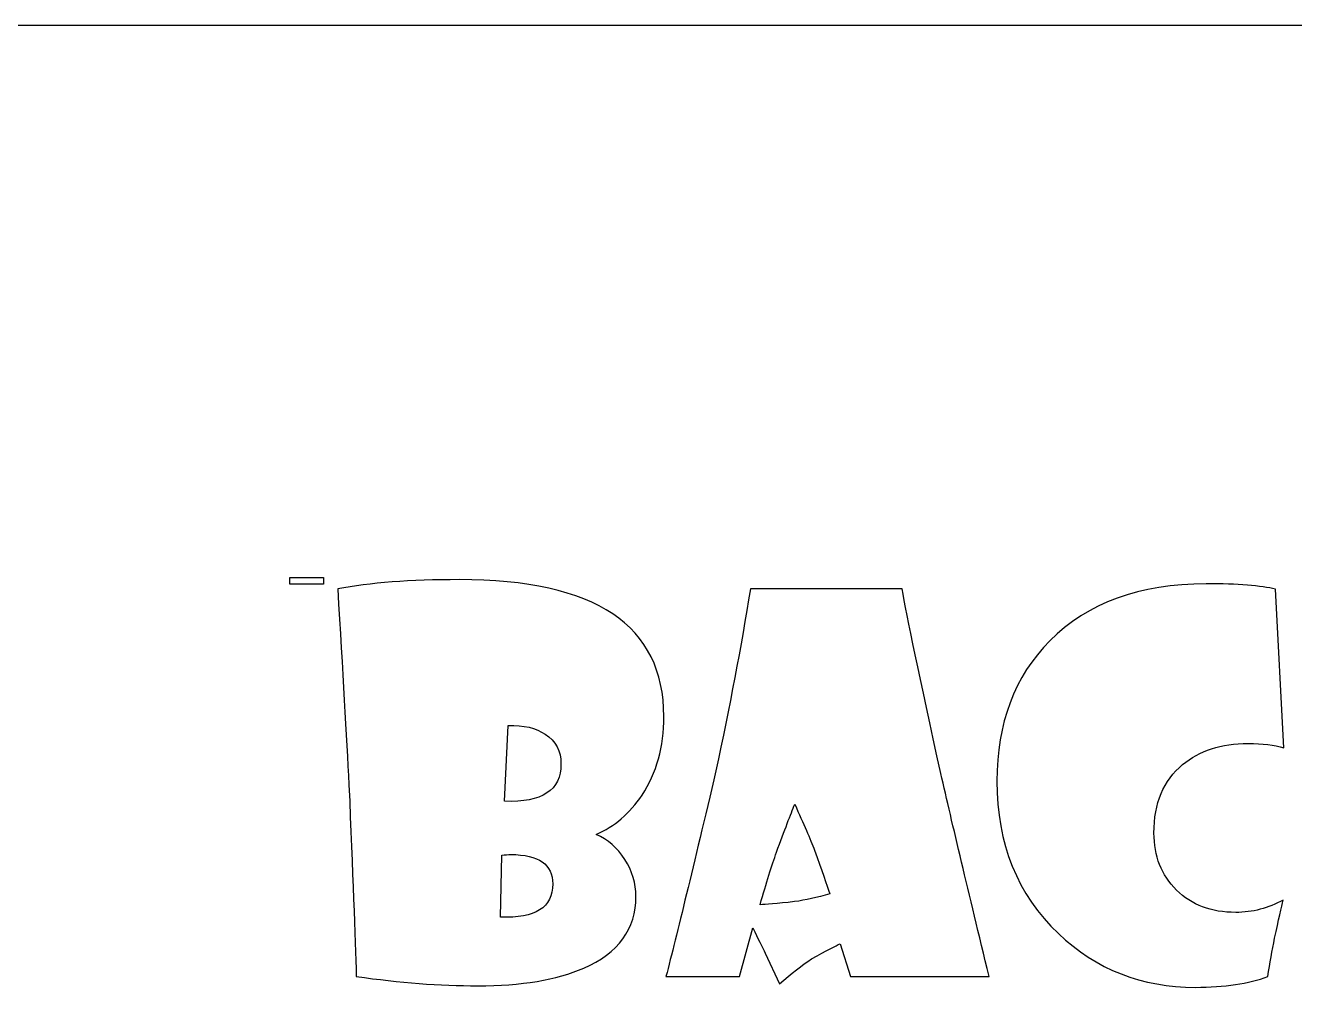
# Model space of a CAD drawing. Header units: centimetres. Extents: x -25 to 25, y -32.5 to 32.5.
# Drawn here: x -14.33 to -2.18, y 23.11 to 32.5 of the extents above; entities that cross this region are included whole.
import ezdxf

# ---------------------------------------------------------------- set-up
doc = ezdxf.new("R2010")
doc.units = ezdxf.units.CM
doc.header["$MEASUREMENT"] = 0
doc.header["$XCLIPFRAME"] = 0
doc.layers.add('Capa 1', color=7, linetype='Continuous')
picture_1 = doc.add_image_def('image2.jpg', size_in_pixel=(1677, 335))

msp = doc.modelspace()

# ---------------------------------------------------------------- linework, layer by layer
at = {"layer": 'Capa 1', "color": 254}
msp.add_lwpolyline([(-25, -32.5), (25, -32.5), (25, 32.5), (-25, 32.5), (-25, -32.5)], close=True, dxfattribs=at)
at = {"layer": 'Capa 1', "color": 250}
for points, knots in [([(-8.22164, 25.88125), (-8.22164, 25.59096), (-8.29091, 25.34108), (-8.43028, 25.12997), (-8.43028, 25.12997), (-8.54821, 24.95266), (-8.695, 24.82731), (-8.87066, 24.75309), (-8.87066, 24.75309), (-8.75768, 24.70526), (-8.66614, 24.62526), (-8.59522, 24.51393), (-8.59522, 24.51393), (-8.52429, 24.4026), (-8.48883, 24.28467), (-8.48883, 24.1585), (-8.48883, 24.1585), (-8.48883, 23.84594), (-8.65542, 23.61751), (-8.98859, 23.47236), (-8.98859, 23.47236), (-9.24671, 23.35938), (-9.58483, 23.3033), (-10.00377, 23.3033), (-10.00377, 23.3033), (-10.36415, 23.3033), (-10.75175, 23.33299), (-11.16574, 23.39237), (-11.16574, 23.39237), (-11.17728, 23.7676), (-11.20037, 24.37951), (-11.23584, 25.22893), (-11.23584, 25.22893), (-11.25975, 25.68415), (-11.29604, 26.30926), (-11.34387, 27.10342), (-11.34387, 27.10342), (-11.03791, 27.1628), (-10.65031, 27.19249), (-10.18107, 27.19249), (-10.18107, 27.19249), (-8.87478, 27.19249), (-8.22164, 26.75541), (-8.22164, 25.88125)], [0, 0, 0, 0, 0.08333333, 0.08333333, 0.08333333, 0.08333333, 0.16666667, 0.16666667, 0.16666667, 0.16666667, 0.25, 0.25, 0.25, 0.25, 0.33333333, 0.33333333, 0.33333333, 0.33333333, 0.41666667, 0.41666667, 0.41666667, 0.41666667, 0.5, 0.5, 0.5, 0.5, 0.58333333, 0.58333333, 0.58333333, 0.58333333, 0.66666667, 0.66666667, 0.66666667, 0.66666667, 0.75, 0.75, 0.75, 0.75, 0.83333333, 0.83333333, 0.83333333, 0.83333333, 1, 1, 1, 1]), ([(-5.10847, 23.39237), (-5.10847, 23.39237), (-6.43373, 23.39237), (-6.43373, 23.39237), (-6.43373, 23.39237), (-6.43373, 23.39237), (-6.53516, 23.7041), (-6.53516, 23.7041), (-6.53516, 23.7041), (-6.57145, 23.69008), (-6.66134, 23.64225), (-6.80648, 23.5606), (-6.80648, 23.5606), (-6.89885, 23.50123), (-7.00193, 23.42123), (-7.11491, 23.32227), (-7.11491, 23.32227), (-7.11491, 23.32227), (-7.25181, 23.61503), (-7.25181, 23.61503), (-7.25181, 23.61503), (-7.27902, 23.67359), (-7.31861, 23.7544), (-7.36974, 23.85914), (-7.36974, 23.85914), (-7.36974, 23.85914), (-7.49674, 23.39237), (-7.49674, 23.39237), (-7.49674, 23.39237), (-7.49674, 23.39237), (-8.20101, 23.39237), (-8.20101, 23.39237), (-8.20101, 23.39237), (-8.09793, 23.78986), (-7.93877, 24.44631), (-7.72353, 25.36088), (-7.72353, 25.36088), (-7.59158, 25.97361), (-7.48107, 26.55419), (-7.39283, 27.10342), (-7.39283, 27.10342), (-7.39283, 27.10342), (-5.9414, 27.10342), (-5.9414, 27.10342), (-5.9414, 27.10342), (-5.89604, 26.85025), (-5.77234, 26.26143), (-5.57029, 25.33696), (-5.57029, 25.33696), (-5.45896, 24.8537), (-5.30474, 24.2055), (-5.10847, 23.39237)], [0, 0, 0, 0, 0.07142857, 0.07142857, 0.07142857, 0.07142857, 0.14285714, 0.14285714, 0.14285714, 0.14285714, 0.21428571, 0.21428571, 0.21428571, 0.21428571, 0.28571429, 0.28571429, 0.28571429, 0.28571429, 0.35714286, 0.35714286, 0.35714286, 0.35714286, 0.42857143, 0.42857143, 0.42857143, 0.42857143, 0.5, 0.5, 0.5, 0.5, 0.57142857, 0.57142857, 0.57142857, 0.57142857, 0.64285714, 0.64285714, 0.64285714, 0.64285714, 0.71428571, 0.71428571, 0.71428571, 0.71428571, 0.78571429, 0.78571429, 0.78571429, 0.78571429, 0.85714286, 0.85714286, 0.85714286, 0.85714286, 1, 1, 1, 1]), ([(-2.28724, 25.58272), (-2.37548, 25.60993), (-2.48929, 25.62395), (-2.62784, 25.62395), (-2.62784, 25.62395), (-2.88596, 25.62395), (-3.09543, 25.55633), (-3.25624, 25.42108), (-3.25624, 25.42108), (-3.43849, 25.27016), (-3.52921, 25.05162), (-3.52921, 24.76628), (-3.52921, 24.76628), (-3.52921, 24.54445), (-3.45746, 24.36219), (-3.31314, 24.21952), (-3.31314, 24.21952), (-3.16883, 24.07685), (-2.97997, 24.00593), (-2.74659, 24.00593), (-2.74659, 24.00593), (-2.5866, 24.00593), (-2.43569, 24.04552), (-2.29219, 24.12468), (-2.29219, 24.12468), (-2.30869, 24.05789), (-2.3359, 23.93666), (-2.37466, 23.75935), (-2.37466, 23.75935), (-2.39775, 23.64225), (-2.41919, 23.51937), (-2.44063, 23.39237), (-2.44063, 23.39237), (-2.62124, 23.3231), (-2.85215, 23.28846), (-3.13419, 23.28846), (-3.13419, 23.28846), (-3.64466, 23.28846), (-4.08174, 23.45999), (-4.44378, 23.80306), (-4.44378, 23.80306), (-4.83715, 24.17664), (-5.03342, 24.6632), (-5.03342, 25.26274), (-5.03342, 25.26274), (-5.03342, 25.81692), (-4.86436, 26.26472), (-4.52625, 26.60697), (-4.52625, 26.60697), (-4.16504, 26.97065), (-3.66693, 27.1529), (-3.0311, 27.1529), (-3.0311, 27.1529), (-2.72515, 27.1529), (-2.50331, 27.13558), (-2.36641, 27.10012), (-2.36641, 27.10012), (-2.36641, 27.10012), (-2.28724, 25.58272), (-2.28724, 25.58272)], [0, 0, 0, 0, 0.0625, 0.0625, 0.0625, 0.0625, 0.125, 0.125, 0.125, 0.125, 0.1875, 0.1875, 0.1875, 0.1875, 0.25, 0.25, 0.25, 0.25, 0.3125, 0.3125, 0.3125, 0.3125, 0.375, 0.375, 0.375, 0.375, 0.4375, 0.4375, 0.4375, 0.4375, 0.5, 0.5, 0.5, 0.5, 0.5625, 0.5625, 0.5625, 0.5625, 0.625, 0.625, 0.625, 0.625, 0.6875, 0.6875, 0.6875, 0.6875, 0.75, 0.75, 0.75, 0.75, 0.8125, 0.8125, 0.8125, 0.8125, 0.875, 0.875, 0.875, 0.875, 1, 1, 1, 1]), ([(-9.2063, 25.42768), (-9.2063, 25.55138), (-9.25661, 25.64622), (-9.35639, 25.71219), (-9.35639, 25.71219), (-9.44628, 25.77239), (-9.56421, 25.80043), (-9.71101, 25.79713), (-9.71101, 25.79713), (-9.71101, 25.79713), (-9.74647, 25.06977), (-9.74647, 25.06977), (-9.74647, 25.06977), (-9.38608, 25.05657), (-9.2063, 25.17615), (-9.2063, 25.42768)], [0, 0, 0, 0, 0.2, 0.2, 0.2, 0.2, 0.4, 0.4, 0.4, 0.4, 0.6, 0.6, 0.6, 0.6, 1, 1, 1, 1]), ([(-6.6333, 24.18406), (-6.66052, 24.26983), (-6.70917, 24.40837), (-6.77844, 24.60052), (-6.77844, 24.60052), (-6.81968, 24.70773), (-6.88318, 24.85452), (-6.96895, 25.04173), (-6.96895, 25.04173), (-7.00606, 24.94854), (-7.06461, 24.79432), (-7.14378, 24.58156), (-7.14378, 24.58156), (-7.18748, 24.45868), (-7.23944, 24.29127), (-7.29964, 24.08015), (-7.29964, 24.08015), (-7.25099, 24.08015), (-7.1413, 24.08922), (-6.96977, 24.10902), (-6.96977, 24.10902), (-6.86669, 24.12304), (-6.75453, 24.1486), (-6.6333, 24.18406)], [0, 0, 0, 0, 0.14285714, 0.14285714, 0.14285714, 0.14285714, 0.28571429, 0.28571429, 0.28571429, 0.28571429, 0.42857143, 0.42857143, 0.42857143, 0.42857143, 0.57142857, 0.57142857, 0.57142857, 0.57142857, 0.71428571, 0.71428571, 0.71428571, 0.71428571, 1, 1, 1, 1]), ([(-9.28547, 24.2789), (-9.28547, 24.4661), (-9.41907, 24.56011), (-9.68627, 24.56011), (-9.68627, 24.56011), (-9.71348, 24.56011), (-9.74152, 24.55847), (-9.77121, 24.55517), (-9.77121, 24.55517), (-9.77121, 24.55517), (-9.78523, 23.9614), (-9.78523, 23.9614), (-9.78523, 23.9614), (-9.45206, 23.94655), (-9.28547, 24.05294), (-9.28547, 24.2789)], [0, 0, 0, 0, 0.2, 0.2, 0.2, 0.2, 0.4, 0.4, 0.4, 0.4, 0.6, 0.6, 0.6, 0.6, 1, 1, 1, 1])]:
    msp.add_open_spline(points, degree=3, knots=knots, dxfattribs=at)

# ---------------------------------------------------------------- pictures from other files: only their frames are drawn
at = {"layer": 'Capa 1', "color": 108}
image = msp.add_image(picture_1, insert=(-11.64817, 22.8852), size_in_units=(23.29167, 4.65278), dxfattribs=at)
image.set_boundary_path([(-11.6482, 22.8852), (11.6482, 27.5512)])
image.dxf.flags = 3

doc.saveas('drawing.dxf')
